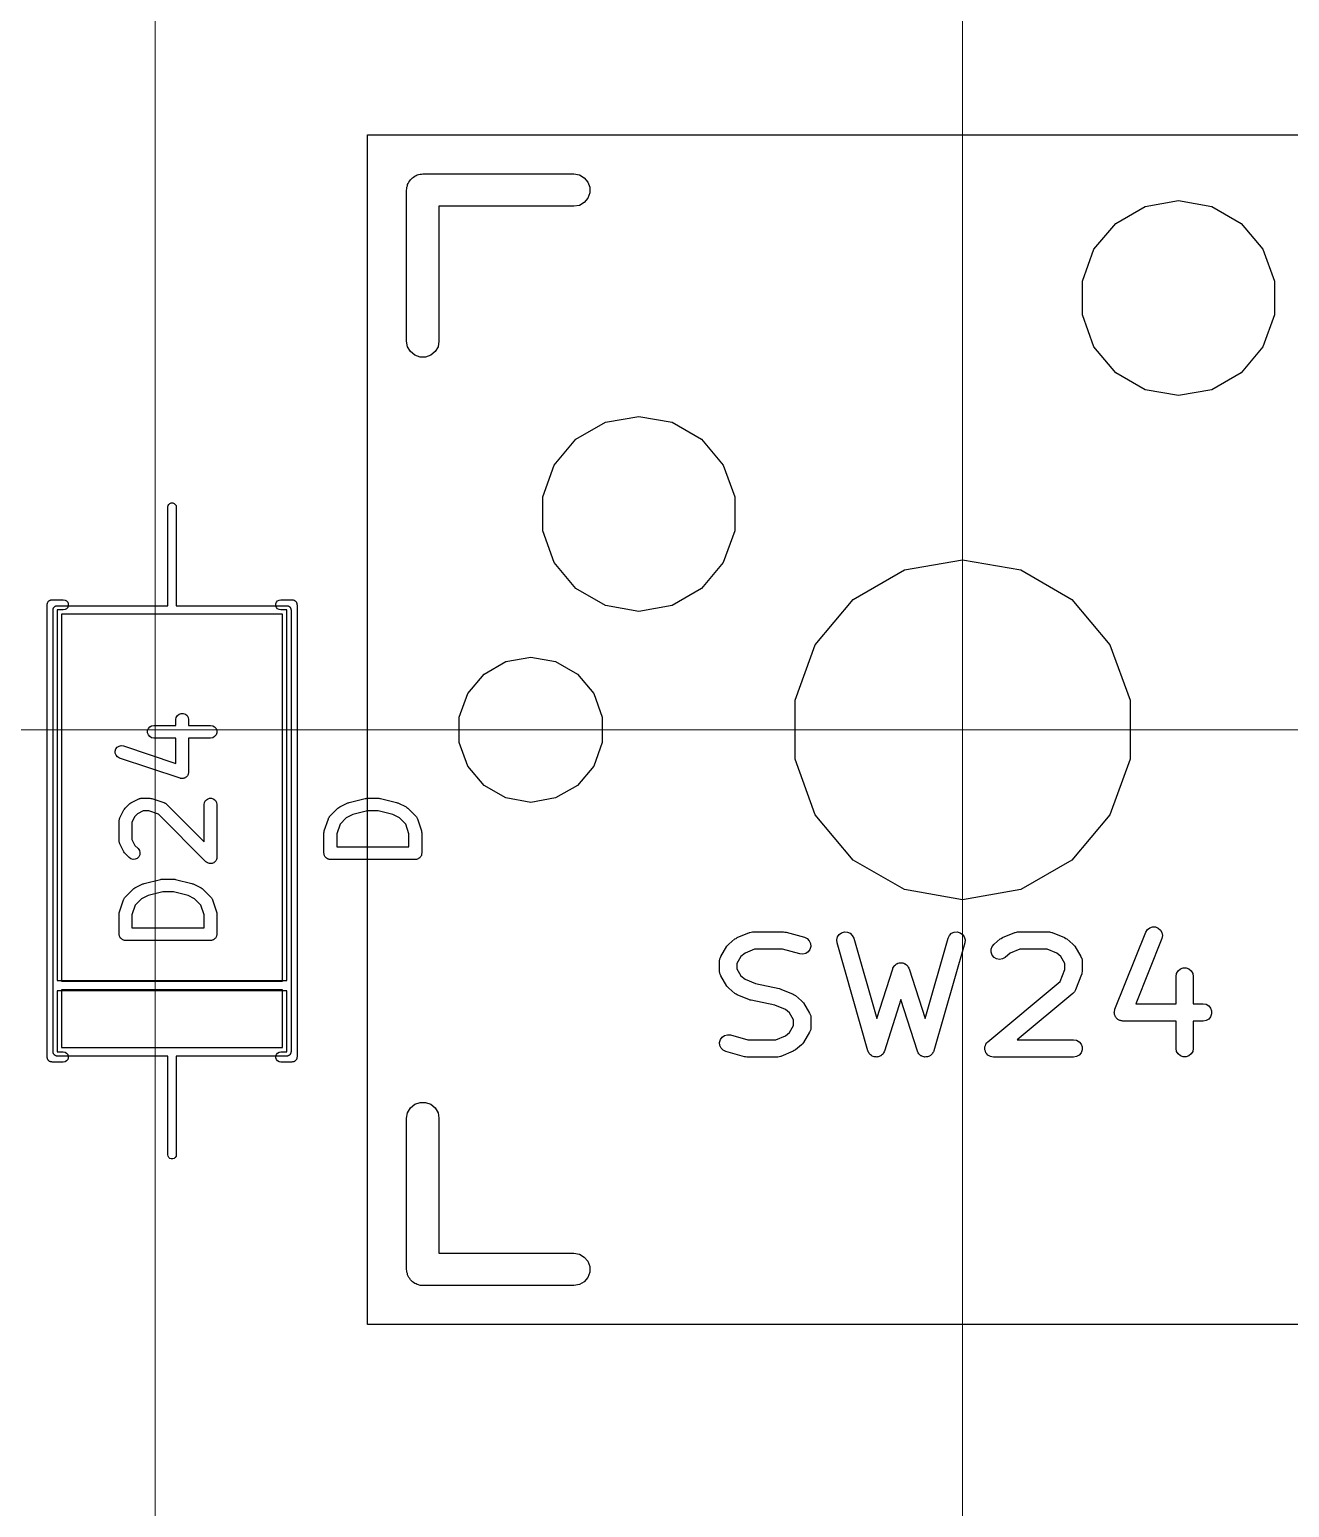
# Model space of a CAD drawing. Header units: millimetres. Extents: x 24 to 200, y 24 to 188.
# Drawn here: x 128.05 to 142.87, y 89.47 to 106.86 of the extents above; entities that cross this region are included whole.
import ezdxf

# ---------------------------------------------------------------- set-up
doc = ezdxf.new("R2010")
doc.units = ezdxf.units.MM
doc.layers.add('3_SwitchPlate', color=6, linetype='Continuous')
doc.layers.add('7_PCBサンプル', color=7, linetype='Continuous')
doc.layers.add('補助線', color=4, linetype='Continuous', lineweight=5, transparency=0.5)

# ---------------------------------------------------------------- blocks, each defined once
blk = doc.blocks.new('hhskb2-F.SilkS')
at = {"layer": '7_PCBサンプル'}
for p, q in [((119.479, -81.5704), (119.485, -81.5547)), ((119.485, -81.5547), (119.496, -81.542)), ((119.496, -81.542), (119.504, -81.5275)), ((119.504, -81.5275), (119.517, -81.5168)), ((119.517, -81.5168), (119.528, -81.5041)), ((119.528, -81.5041), (119.542, -81.4957)), ((119.542, -81.4957), (119.555, -81.485)), ((119.555, -81.485), (119.57, -81.4793)), ((119.57, -81.4793), (119.585, -81.471)), ((119.585, -81.471), (119.601, -81.4681)), ((119.601, -81.4681), (119.617, -81.4624)), ((119.617, -81.4624), (119.634, -81.4624)), ((119.634, -81.4624), (119.65, -81.4595)), ((119.65, -81.4595), (121.428, -81.4595)), ((121.428, -81.4595), (121.493, -81.471)), ((121.493, -81.471), (121.55, -81.5041)), ((121.55, -81.5041), (121.593, -81.5547)), ((121.593, -81.5547), (121.616, -81.6169)), ((119.459, -81.65), (119.462, -81.6336)), ((119.459, -83.428), (119.459, -81.65)), ((119.462, -81.6169), (119.468, -81.6013)), ((119.462, -81.6336), (119.462, -81.6169)), ((119.468, -81.6013), (119.471, -81.5848)), ((119.471, -81.5848), (119.479, -81.5704)), ((121.616, -81.6831), (121.593, -81.7452)), ((121.616, -81.6169), (121.616, -81.6831)), ((121.428, -81.8405), (119.84, -81.8405)), ((119.84, -81.8405), (119.84, -83.428)), ((121.493, -81.829), (121.428, -81.8405)), ((121.55, -81.7959), (121.493, -81.829)), ((121.593, -81.7452), (121.55, -81.7959)), ((127.802, -82.0411), (128.148, -81.8418)), ((128.148, -81.8418), (128.54, -81.7726)), ((128.54, -81.7726), (128.932, -81.8418)), ((128.932, -81.8418), (129.278, -82.0411)), ((127.546, -82.3463), (127.802, -82.0411)), ((129.278, -82.0411), (129.534, -82.3463)), ((127.41, -82.7208), (127.546, -82.3463)), ((129.534, -82.3463), (129.67, -82.7208)), ((127.41, -83.1192), (127.41, -82.7208)), ((129.67, -82.7208), (129.67, -83.1192)), ((127.546, -83.4937), (127.41, -83.1192)), ((129.67, -83.1192), (129.534, -83.4937)), ((119.471, -83.4932), (119.459, -83.428)), ((119.84, -83.428), (119.829, -83.4932)), ((119.504, -83.5505), (119.471, -83.4932)), ((119.555, -83.593), (119.504, -83.5505)), ((119.617, -83.6156), (119.555, -83.593)), ((119.683, -83.6156), (119.617, -83.6156)), ((119.745, -83.593), (119.683, -83.6156)), ((119.796, -83.5505), (119.745, -83.593)), ((119.829, -83.4932), (119.796, -83.5505)), ((127.802, -83.7989), (127.546, -83.4937)), ((129.534, -83.4937), (129.278, -83.7989)), ((128.148, -83.9982), (127.802, -83.7989)), ((129.278, -83.7989), (128.932, -83.9982)), ((128.54, -84.0674), (128.148, -83.9982)), ((128.932, -83.9982), (128.54, -84.0674)), ((121.798, -84.3818), (122.19, -84.3126)), ((122.19, -84.3126), (122.582, -84.3818)), ((121.452, -84.5811), (121.798, -84.3818)), ((122.582, -84.3818), (122.928, -84.5811)), ((121.196, -84.8863), (121.452, -84.5811)), ((122.928, -84.5811), (123.184, -84.8863)), ((121.06, -85.2608), (121.196, -84.8863)), ((123.184, -84.8863), (123.32, -85.2608)), ((121.06, -85.6592), (121.06, -85.2608)), ((123.32, -85.2608), (123.32, -85.6592)), ((121.196, -86.0337), (121.06, -85.6592)), ((123.32, -85.6592), (123.184, -86.0337)), ((121.452, -86.3389), (121.196, -86.0337)), ((123.184, -86.0337), (122.928, -86.3389)), ((125.315, -86.1192), (126, -85.9985)), ((126, -85.9985), (126.685, -86.1192)), ((124.713, -86.4667), (125.315, -86.1192)), ((126.685, -86.1192), (127.287, -86.4667)), ((121.798, -86.5382), (121.452, -86.3389)), ((122.928, -86.3389), (122.582, -86.5382)), ((115.23, -86.53), (115.231, -86.5248)), ((115.23, -91.85), (115.23, -86.53)), ((115.231, -86.5196), (115.233, -86.5147)), ((115.231, -86.5248), (115.231, -86.5196)), ((115.233, -86.5147), (115.234, -86.5095)), ((115.234, -86.5095), (115.236, -86.5049)), ((115.236, -86.5049), (115.238, -86.5)), ((115.238, -86.5), (115.241, -86.496)), ((115.241, -86.496), (115.244, -86.4914)), ((115.244, -86.4914), (115.248, -86.4881)), ((115.248, -86.4881), (115.251, -86.484)), ((115.251, -86.484), (115.256, -86.4814)), ((115.256, -86.4814), (115.26, -86.478)), ((115.26, -86.478), (115.265, -86.4762)), ((115.265, -86.4762), (115.269, -86.4736)), ((115.269, -86.4736), (115.275, -86.4727)), ((115.275, -86.4727), (115.28, -86.4709)), ((115.28, -86.4709), (115.285, -86.4709)), ((115.285, -86.4709), (115.29, -86.47)), ((115.29, -86.47), (115.42, -86.47)), ((115.42, -86.59), (115.35, -86.59)), ((115.35, -86.59), (115.35, -90.95)), ((115.42, -86.47), (115.441, -86.4736)), ((115.441, -86.5864), (115.42, -86.59)), ((115.441, -86.4736), (115.459, -86.484)), ((115.459, -86.576), (115.441, -86.5864)), ((115.459, -86.484), (115.472, -86.5)), ((115.472, -86.56), (115.459, -86.576)), ((115.472, -86.5), (115.479, -86.5196)), ((115.479, -86.5404), (115.472, -86.56)), ((115.479, -86.5196), (115.479, -86.5404)), ((117.921, -86.5196), (117.928, -86.5)), ((117.921, -86.5404), (117.921, -86.5196)), ((117.928, -86.56), (117.921, -86.5404)), ((117.928, -86.5), (117.941, -86.484)), ((117.941, -86.576), (117.928, -86.56)), ((117.941, -86.484), (117.959, -86.4736)), ((117.959, -86.5864), (117.941, -86.576)), ((117.959, -86.4736), (117.98, -86.47)), ((117.98, -86.59), (117.959, -86.5864)), ((117.98, -86.47), (118.11, -86.47)), ((118.05, -86.59), (117.98, -86.59)), ((118.05, -90.95), (118.05, -86.59)), ((118.11, -86.47), (118.115, -86.4709)), ((118.115, -86.4709), (118.12, -86.4709)), ((118.12, -86.4709), (118.125, -86.4727)), ((118.125, -86.4727), (118.131, -86.4736)), ((118.131, -86.4736), (118.135, -86.4762)), ((118.135, -86.4762), (118.14, -86.478)), ((118.14, -86.478), (118.144, -86.4814)), ((118.144, -86.4814), (118.149, -86.484)), ((118.149, -86.484), (118.152, -86.4881)), ((118.152, -86.4881), (118.156, -86.4914)), ((118.156, -86.4914), (118.159, -86.496)), ((118.159, -86.496), (118.162, -86.5)), ((118.162, -86.5), (118.164, -86.5049)), ((118.164, -86.5049), (118.166, -86.5095)), ((118.166, -86.5095), (118.167, -86.5147)), ((118.167, -86.5147), (118.169, -86.5196)), ((118.169, -86.5196), (118.169, -86.5248)), ((118.169, -86.5248), (118.17, -86.53)), ((118.17, -86.53), (118.17, -91.85)), ((122.19, -86.6074), (121.798, -86.5382)), ((122.582, -86.5382), (122.19, -86.6074)), ((124.267, -86.9992), (124.713, -86.4667)), ((127.287, -86.4667), (127.733, -86.9992)), ((124.029, -87.6524), (124.267, -86.9992)), ((127.733, -86.9992), (127.971, -87.6524)), ((120.371, -87.3457), (120.628, -87.1974)), ((120.628, -87.1974), (120.92, -87.1458)), ((120.92, -87.1458), (121.212, -87.1974)), ((121.212, -87.1974), (121.469, -87.3457)), ((120.18, -87.5729), (120.371, -87.3457)), ((121.469, -87.3457), (121.66, -87.5729)), ((120.079, -87.8517), (120.18, -87.5729)), ((121.66, -87.5729), (121.761, -87.8517)), ((124.029, -88.3476), (124.029, -87.6524)), ((127.971, -87.6524), (127.971, -88.3476)), ((120.079, -88.1483), (120.079, -87.8517)), ((121.761, -87.8517), (121.761, -88.1483)), ((120.18, -88.4271), (120.079, -88.1483)), ((121.761, -88.1483), (121.66, -88.4271)), ((120.371, -88.6543), (120.18, -88.4271)), ((121.66, -88.4271), (121.469, -88.6543)), ((124.267, -89.0008), (124.029, -88.3476)), ((127.971, -88.3476), (127.733, -89.0008)), ((120.628, -88.8026), (120.371, -88.6543)), ((121.469, -88.6543), (121.212, -88.8026)), ((120.92, -88.8541), (120.628, -88.8026)), ((121.212, -88.8026), (120.92, -88.8541)), ((124.713, -89.5332), (124.267, -89.0008)), ((127.733, -89.0008), (127.287, -89.5332)), ((125.315, -89.8808), (124.713, -89.5332)), ((127.287, -89.5332), (126.685, -89.8808)), ((126, -90.0015), (125.315, -89.8808)), ((126.685, -89.8808), (126, -90.0015)), ((123.348, -90.4462), (123.493, -90.3857)), ((123.493, -90.3857), (123.496, -90.3852)), ((123.496, -90.3852), (123.498, -90.3841)), ((123.498, -90.3841), (123.513, -90.3814)), ((123.513, -90.3814), (123.528, -90.378)), ((123.528, -90.378), (123.53, -90.3783)), ((123.53, -90.3783), (123.533, -90.3779)), ((123.533, -90.3779), (123.895, -90.3779)), ((123.895, -90.3779), (123.909, -90.3803)), ((123.909, -90.3803), (123.923, -90.3816)), ((123.923, -90.3816), (124.14, -90.4421)), ((124.528, -90.4381), (124.548, -90.4089)), ((124.548, -90.4089), (124.577, -90.3882)), ((124.577, -90.3882), (124.611, -90.3785)), ((124.611, -90.3785), (124.646, -90.381)), ((124.646, -90.381), (124.678, -90.3953)), ((124.678, -90.3953), (124.703, -90.4199)), ((124.703, -90.4199), (124.719, -90.4516)), ((125.83, -90.4516), (125.845, -90.4199)), ((125.845, -90.4199), (125.871, -90.3953)), ((125.871, -90.3953), (125.903, -90.381)), ((125.903, -90.381), (125.938, -90.3785)), ((125.938, -90.3785), (125.972, -90.3882)), ((125.972, -90.3882), (126, -90.4089)), ((126, -90.4089), (126.02, -90.4381)), ((126.469, -90.4462), (126.614, -90.3857)), ((126.614, -90.3857), (126.616, -90.3852)), ((126.616, -90.3852), (126.618, -90.3841)), ((126.618, -90.3841), (126.634, -90.3814)), ((126.634, -90.3814), (126.648, -90.378)), ((126.648, -90.378), (126.651, -90.3783)), ((126.651, -90.3783), (126.653, -90.3779)), ((126.653, -90.3779), (127.016, -90.3779)), ((127.016, -90.3779), (127.018, -90.3783)), ((127.018, -90.3783), (127.021, -90.378)), ((127.021, -90.378), (127.036, -90.3814)), ((127.036, -90.3814), (127.051, -90.3841)), ((127.051, -90.3841), (127.053, -90.3852)), ((127.053, -90.3852), (127.055, -90.3857)), ((127.055, -90.3857), (127.2, -90.4462)), ((127.793, -91.2885), (128.155, -90.3813)), ((128.155, -90.3813), (128.174, -90.3513)), ((128.174, -90.3513), (128.202, -90.3295)), ((128.202, -90.3295), (128.235, -90.3185)), ((128.235, -90.3185), (128.27, -90.3196)), ((128.27, -90.3196), (128.303, -90.3327)), ((128.303, -90.3327), (128.33, -90.3562)), ((128.33, -90.3562), (128.346, -90.3873)), ((128.351, -90.4222), (128.344, -90.4568)), ((128.346, -90.3873), (128.351, -90.4222)), ((123.155, -90.6692), (123.228, -90.5482)), ((123.228, -90.5482), (123.239, -90.5354)), ((123.239, -90.5354), (123.25, -90.5224)), ((123.25, -90.5224), (123.322, -90.4619)), ((123.322, -90.4619), (123.336, -90.4544)), ((123.336, -90.4544), (123.348, -90.4462)), ((123.553, -90.5811), (123.441, -90.6279)), ((123.882, -90.5811), (123.553, -90.5811)), ((124.086, -90.6379), (123.882, -90.5811)), ((124.14, -90.4421), (124.172, -90.4573)), ((124.172, -90.4573), (124.197, -90.4825)), ((124.205, -90.5838), (124.184, -90.6125)), ((124.197, -90.4825), (124.212, -90.5146)), ((124.214, -90.5498), (124.205, -90.5838)), ((124.212, -90.5146), (124.214, -90.5498)), ((124.52, -90.4723), (124.528, -90.4381)), ((124.523, -90.5074), (124.52, -90.4723)), ((124.886, -91.7774), (124.523, -90.5074)), ((124.719, -90.4516), (124.99, -91.399)), ((125.559, -91.399), (125.83, -90.4516)), ((126.025, -90.5074), (125.662, -91.7774)), ((126.02, -90.4381), (126.029, -90.4723)), ((126.029, -90.4723), (126.025, -90.5074)), ((126.335, -90.5825), (126.348, -90.5494)), ((126.335, -90.6178), (126.335, -90.5825)), ((126.348, -90.5494), (126.37, -90.5224)), ((126.37, -90.5224), (126.443, -90.4619)), ((126.443, -90.4619), (126.456, -90.4544)), ((126.456, -90.4544), (126.469, -90.4462)), ((126.673, -90.5811), (126.561, -90.6279)), ((126.996, -90.5811), (126.673, -90.5811)), ((127.108, -90.6279), (126.996, -90.5811)), ((127.2, -90.4462), (127.213, -90.4544)), ((127.213, -90.4544), (127.226, -90.4619)), ((127.226, -90.4619), (127.299, -90.5224)), ((127.299, -90.5224), (127.31, -90.5354)), ((127.31, -90.5354), (127.321, -90.5482)), ((127.321, -90.5482), (127.393, -90.6692)), ((128.344, -90.4568), (128.037, -91.2246)), ((123.141, -90.7214), (123.142, -90.7118)), ((123.141, -90.8424), (123.141, -90.7214)), ((123.142, -90.7118), (123.143, -90.7021)), ((123.143, -90.7021), (123.145, -90.6946)), ((123.145, -90.6946), (123.147, -90.6867)), ((123.147, -90.6867), (123.152, -90.6782)), ((123.152, -90.6782), (123.155, -90.6692)), ((123.393, -90.6675), (123.344, -90.7496)), ((123.344, -90.7496), (123.344, -90.8142)), ((123.441, -90.6279), (123.393, -90.6675)), ((124.121, -90.6413), (124.086, -90.6379)), ((124.155, -90.6325), (124.121, -90.6413)), ((124.184, -90.6125), (124.155, -90.6325)), ((125.197, -90.7775), (125.199, -90.7741)), ((125.199, -90.7741), (125.21, -90.7657)), ((125.21, -90.7657), (125.22, -90.7565)), ((125.22, -90.7565), (125.224, -90.7549)), ((125.224, -90.7549), (125.227, -90.7525)), ((125.227, -90.7525), (125.24, -90.7483)), ((125.24, -90.7483), (125.253, -90.7431)), ((125.253, -90.7431), (125.257, -90.7429)), ((125.257, -90.7429), (125.261, -90.7417)), ((125.261, -90.7417), (125.274, -90.7422)), ((125.274, -90.7422), (125.288, -90.7417)), ((125.288, -90.7417), (125.292, -90.7429)), ((125.292, -90.7429), (125.296, -90.7431)), ((125.296, -90.7431), (125.309, -90.7483)), ((125.309, -90.7483), (125.322, -90.7525)), ((125.322, -90.7525), (125.325, -90.7549)), ((125.325, -90.7549), (125.329, -90.7565)), ((125.329, -90.7565), (125.339, -90.7657)), ((125.339, -90.7657), (125.349, -90.7741)), ((125.349, -90.7741), (125.352, -90.7775)), ((126.347, -90.651), (126.335, -90.6178)), ((126.37, -90.6781), (126.347, -90.651)), ((126.4, -90.6958), (126.37, -90.6781)), ((126.435, -90.7021), (126.4, -90.6958)), ((126.47, -90.6961), (126.435, -90.7021)), ((126.5, -90.6785), (126.47, -90.6961)), ((126.561, -90.6279), (126.5, -90.6785)), ((127.155, -90.6675), (127.108, -90.6279)), ((127.205, -90.7496), (127.155, -90.6675)), ((127.205, -90.8228), (127.205, -90.7496)), ((127.393, -90.6692), (127.397, -90.6782)), ((127.397, -90.6782), (127.402, -90.6867)), ((127.402, -90.6867), (127.403, -90.6946)), ((127.403, -90.6946), (127.406, -90.7021)), ((127.406, -90.7021), (127.406, -90.7118)), ((127.406, -90.7118), (127.408, -90.7214)), ((127.408, -90.7214), (127.408, -90.8424)), ((115.35, -90.95), (118.05, -90.95)), ((123.142, -90.852), (123.141, -90.8424)), ((123.143, -90.8617), (123.142, -90.852)), ((123.145, -90.8692), (123.143, -90.8617)), ((123.147, -90.8771), (123.145, -90.8692)), ((123.152, -90.8856), (123.147, -90.8771)), ((123.155, -90.8947), (123.152, -90.8856)), ((123.228, -91.0156), (123.155, -90.8947)), ((123.344, -90.8142), (123.393, -90.8963)), ((123.393, -90.8963), (123.441, -90.9359)), ((123.441, -90.9359), (123.563, -90.9868)), ((124.99, -91.399), (125.178, -90.8114)), ((125.178, -90.8114), (125.179, -90.8078)), ((125.179, -90.8078), (125.18, -90.8039)), ((125.18, -90.8039), (125.188, -90.7923)), ((125.188, -90.7923), (125.194, -90.7802)), ((125.194, -90.7802), (125.197, -90.7775)), ((125.352, -90.7775), (125.355, -90.7802)), ((125.355, -90.7802), (125.361, -90.7923)), ((125.361, -90.7923), (125.368, -90.8039)), ((125.368, -90.8039), (125.369, -90.8078)), ((125.369, -90.8078), (125.371, -90.8114)), ((125.371, -90.8114), (125.559, -91.399)), ((127.149, -90.9622), (127.205, -90.8228)), ((127.401, -90.8801), (127.328, -91.0615)), ((127.402, -90.8771), (127.401, -90.8785)), ((127.401, -90.8785), (127.401, -90.8801)), ((127.405, -90.8613), (127.402, -90.8771)), ((127.408, -90.8456), (127.405, -90.8613)), ((127.408, -90.8424), (127.408, -90.844)), ((127.408, -90.844), (127.408, -90.8456)), ((128.511, -90.9029), (128.517, -90.8681)), ((128.511, -91.2246), (128.511, -90.9029)), ((128.517, -90.8681), (128.535, -90.8375)), ((128.535, -90.8375), (128.562, -90.8149)), ((128.562, -90.8149), (128.595, -90.8028)), ((128.595, -90.8028), (128.63, -90.8028)), ((128.63, -90.8028), (128.663, -90.8149)), ((128.663, -90.8149), (128.69, -90.8375)), ((128.69, -90.8375), (128.708, -90.8681)), ((128.708, -90.8681), (128.714, -90.9029)), ((128.714, -90.9029), (128.714, -91.2246)), ((118.05, -91.07), (115.35, -91.07)), ((115.35, -91.07), (115.35, -91.79)), ((118.05, -91.79), (118.05, -91.07)), ((123.239, -91.0284), (123.228, -91.0156)), ((123.25, -91.0414), (123.239, -91.0284)), ((123.322, -91.1019), (123.25, -91.0414)), ((123.336, -91.1094), (123.322, -91.1019)), ((123.348, -91.1176), (123.336, -91.1094)), ((123.493, -91.1781), (123.348, -91.1176)), ((123.563, -90.9868), (123.844, -91.0453)), ((123.844, -91.0453), (123.853, -91.0489)), ((123.853, -91.0489), (123.862, -91.051)), ((123.862, -91.051), (124.007, -91.1115)), ((124.007, -91.1115), (124.02, -91.1196)), ((124.02, -91.1196), (124.033, -91.1272)), ((126.298, -91.6715), (127.149, -90.9622)), ((127.299, -91.1019), (126.643, -91.6479)), ((127.304, -91.0962), (127.299, -91.1019)), ((127.309, -91.0915), (127.304, -91.0962)), ((127.315, -91.0828), (127.309, -91.0915)), ((127.322, -91.0749), (127.315, -91.0828)), ((127.324, -91.0679), (127.322, -91.0749)), ((127.328, -91.0615), (127.324, -91.0679)), ((123.503, -91.1802), (123.493, -91.1781)), ((123.512, -91.1837), (123.503, -91.1802)), ((123.793, -91.2423), (123.512, -91.1837)), ((123.915, -91.2931), (123.793, -91.2423)), ((123.962, -91.3327), (123.915, -91.2931)), ((124.033, -91.1272), (124.106, -91.1877)), ((124.106, -91.1877), (124.117, -91.2006)), ((124.117, -91.2006), (124.128, -91.2134)), ((124.128, -91.2134), (124.2, -91.3344)), ((125.274, -91.1757), (125.081, -91.7805)), ((125.468, -91.7805), (125.274, -91.1757)), ((127.79, -91.2987), (127.793, -91.2885)), ((128.037, -91.2246), (128.511, -91.2246)), ((128.714, -91.2246), (128.83, -91.2246)), ((128.83, -91.2246), (128.865, -91.2307)), ((128.865, -91.2307), (128.896, -91.2484)), ((128.896, -91.2484), (128.918, -91.2754)), ((128.918, -91.2754), (128.93, -91.3085)), ((124.012, -91.4148), (123.962, -91.3327)), ((124.012, -91.4795), (124.012, -91.4148)), ((124.2, -91.3344), (124.204, -91.3435)), ((124.204, -91.3435), (124.209, -91.3519)), ((124.209, -91.3519), (124.21, -91.3598)), ((124.21, -91.3598), (124.213, -91.3673)), ((124.213, -91.3673), (124.213, -91.3771)), ((124.213, -91.3771), (124.215, -91.3867)), ((124.215, -91.3867), (124.215, -91.5076)), ((127.785, -91.323), (127.787, -91.3158)), ((127.787, -91.3334), (127.785, -91.323)), ((127.787, -91.3085), (127.79, -91.2987)), ((127.787, -91.3158), (127.787, -91.3085)), ((127.787, -91.3438), (127.787, -91.3334)), ((127.789, -91.3507), (127.787, -91.3438)), ((127.79, -91.3579), (127.789, -91.3507)), ((127.795, -91.3672), (127.79, -91.3579)), ((127.799, -91.377), (127.795, -91.3672)), ((127.804, -91.3826), (127.799, -91.377)), ((127.807, -91.389), (127.804, -91.3826)), ((127.815, -91.396), (127.807, -91.389)), ((127.822, -91.404), (127.815, -91.396)), ((127.828, -91.4077), (127.822, -91.404)), ((127.833, -91.4125), (127.828, -91.4077)), ((127.843, -91.4164), (127.833, -91.4125)), ((127.852, -91.4217), (127.843, -91.4164)), ((127.859, -91.4229), (127.852, -91.4217)), ((127.866, -91.4256), (127.859, -91.4229)), ((127.877, -91.426), (127.866, -91.4256)), ((127.887, -91.4278), (127.877, -91.426)), ((128.511, -91.4278), (127.887, -91.4278)), ((128.511, -91.7495), (128.511, -91.4278)), ((128.83, -91.4278), (128.714, -91.4278)), ((128.714, -91.4278), (128.714, -91.7495)), ((128.865, -91.4217), (128.83, -91.4278)), ((128.896, -91.404), (128.865, -91.4217)), ((128.918, -91.377), (128.896, -91.404)), ((128.93, -91.3438), (128.918, -91.377)), ((128.93, -91.3085), (128.93, -91.3438)), ((123.141, -91.6793), (123.151, -91.6453)), ((123.151, -91.6453), (123.171, -91.6166)), ((123.171, -91.6166), (123.2, -91.5966)), ((123.2, -91.5966), (123.234, -91.5878)), ((123.234, -91.5878), (123.269, -91.5912)), ((123.269, -91.5912), (123.474, -91.6479)), ((123.803, -91.6479), (123.915, -91.6012)), ((123.915, -91.6012), (123.962, -91.5615)), ((123.962, -91.5615), (124.012, -91.4795)), ((124.2, -91.5599), (124.128, -91.6808)), ((124.204, -91.5508), (124.2, -91.5599)), ((124.209, -91.5424), (124.204, -91.5508)), ((124.21, -91.5344), (124.209, -91.5424)), ((124.213, -91.5269), (124.21, -91.5344)), ((124.215, -91.5076), (124.213, -91.5172)), ((124.213, -91.5172), (124.213, -91.5269)), ((115.35, -91.79), (115.42, -91.79)), ((115.42, -91.79), (115.441, -91.7936)), ((115.441, -91.7936), (115.459, -91.804)), ((115.459, -91.804), (115.472, -91.82)), ((115.472, -91.82), (115.479, -91.8396)), ((117.921, -91.8396), (117.928, -91.82)), ((117.928, -91.82), (117.941, -91.804)), ((117.941, -91.804), (117.959, -91.7936)), ((117.959, -91.7936), (117.98, -91.79)), ((117.98, -91.79), (118.05, -91.79)), ((123.144, -91.7144), (123.141, -91.6793)), ((123.159, -91.7466), (123.144, -91.7144)), ((123.183, -91.7717), (123.159, -91.7466)), ((123.215, -91.7869), (123.183, -91.7717)), ((123.433, -91.8474), (123.215, -91.7869)), ((123.474, -91.6479), (123.803, -91.6479)), ((124.007, -91.7828), (123.862, -91.8433)), ((124.02, -91.7746), (124.007, -91.7828)), ((124.033, -91.7671), (124.02, -91.7746)), ((124.106, -91.7066), (124.033, -91.7671)), ((124.117, -91.6937), (124.106, -91.7066)), ((124.128, -91.6808), (124.117, -91.6937)), ((124.889, -91.7825), (124.886, -91.7774)), ((124.89, -91.788), (124.889, -91.7825)), ((124.896, -91.7983), (124.89, -91.788)), ((124.902, -91.8092), (124.896, -91.7983)), ((124.906, -91.8131), (124.902, -91.8092)), ((124.909, -91.8178), (124.906, -91.8131)), ((124.918, -91.8253), (124.909, -91.8178)), ((125.057, -91.8202), (125.047, -91.8273)), ((125.06, -91.8155), (125.057, -91.8202)), ((125.064, -91.8117), (125.06, -91.8155)), ((125.07, -91.801), (125.064, -91.8117)), ((125.077, -91.7909), (125.07, -91.801)), ((125.078, -91.7855), (125.077, -91.7909)), ((125.081, -91.7805), (125.078, -91.7855)), ((125.47, -91.7855), (125.468, -91.7805)), ((125.472, -91.7909), (125.47, -91.7855)), ((125.479, -91.801), (125.472, -91.7909)), ((125.484, -91.8117), (125.479, -91.801)), ((125.488, -91.8155), (125.484, -91.8117)), ((125.492, -91.8202), (125.488, -91.8155)), ((125.501, -91.8273), (125.492, -91.8202)), ((125.64, -91.8178), (125.63, -91.8253)), ((125.643, -91.8131), (125.64, -91.8178)), ((125.647, -91.8092), (125.643, -91.8131)), ((125.652, -91.7983), (125.647, -91.8092)), ((125.659, -91.788), (125.652, -91.7983)), ((125.66, -91.7825), (125.659, -91.788)), ((125.662, -91.7774), (125.66, -91.7825)), ((126.263, -91.7315), (126.269, -91.7151)), ((126.263, -91.7317), (126.263, -91.7315)), ((126.263, -91.7319), (126.263, -91.7317)), ((126.263, -91.7492), (126.263, -91.7319)), ((126.263, -91.7668), (126.263, -91.7492)), ((126.263, -91.767), (126.263, -91.7668)), ((126.263, -91.7672), (126.263, -91.767)), ((126.269, -91.7835), (126.263, -91.7672)), ((126.269, -91.7151), (126.275, -91.6987)), ((126.275, -91.8), (126.269, -91.7835)), ((126.275, -91.6984), (126.286, -91.685)), ((126.275, -91.6986), (126.275, -91.6984)), ((126.275, -91.6987), (126.275, -91.6986)), ((126.275, -91.8002), (126.275, -91.8)), ((126.275, -91.8003), (126.275, -91.8002)), ((126.286, -91.8138), (126.275, -91.8003)), ((126.286, -91.685), (126.298, -91.6717)), ((126.297, -91.8271), (126.286, -91.8138)), ((126.298, -91.6716), (126.298, -91.6715)), ((126.298, -91.6717), (126.298, -91.6716)), ((126.643, -91.6479), (127.306, -91.6479)), ((127.306, -91.6479), (127.341, -91.6541)), ((127.341, -91.6541), (127.372, -91.6717)), ((127.372, -91.6717), (127.394, -91.6987)), ((127.394, -91.8003), (127.372, -91.8274)), ((127.394, -91.6987), (127.406, -91.7319)), ((127.406, -91.7672), (127.394, -91.8003)), ((127.406, -91.7319), (127.406, -91.7672)), ((128.517, -91.7843), (128.511, -91.7495)), ((128.535, -91.8148), (128.517, -91.7843)), ((128.562, -91.8375), (128.535, -91.8148)), ((128.69, -91.8148), (128.663, -91.8375)), ((128.708, -91.7843), (128.69, -91.8148)), ((128.714, -91.7495), (128.708, -91.7843)), ((115.231, -91.8552), (115.23, -91.85)), ((115.231, -91.8604), (115.231, -91.8552)), ((115.233, -91.8653), (115.231, -91.8604)), ((115.234, -91.8705), (115.233, -91.8653)), ((115.236, -91.8751), (115.234, -91.8705)), ((115.238, -91.88), (115.236, -91.8751)), ((115.241, -91.884), (115.238, -91.88)), ((115.244, -91.8886), (115.241, -91.884)), ((115.248, -91.8919), (115.244, -91.8886)), ((115.251, -91.896), (115.248, -91.8919)), ((115.256, -91.8986), (115.251, -91.896)), ((115.26, -91.902), (115.256, -91.8986)), ((115.265, -91.9038), (115.26, -91.902)), ((115.269, -91.9064), (115.265, -91.9038)), ((115.275, -91.9073), (115.269, -91.9064)), ((115.28, -91.9091), (115.275, -91.9073)), ((115.285, -91.9091), (115.28, -91.9091)), ((115.29, -91.91), (115.285, -91.9091)), ((115.42, -91.91), (115.29, -91.91)), ((115.441, -91.9064), (115.42, -91.91)), ((115.459, -91.896), (115.441, -91.9064)), ((115.472, -91.88), (115.459, -91.896)), ((115.479, -91.8604), (115.472, -91.88)), ((115.479, -91.8396), (115.479, -91.8604)), ((117.921, -91.8604), (117.921, -91.8396)), ((117.928, -91.88), (117.921, -91.8604)), ((117.941, -91.896), (117.928, -91.88)), ((117.959, -91.9064), (117.941, -91.896)), ((117.98, -91.91), (117.959, -91.9064)), ((118.11, -91.91), (117.98, -91.91)), ((118.115, -91.9091), (118.11, -91.91)), ((118.12, -91.9091), (118.115, -91.9091)), ((118.125, -91.9073), (118.12, -91.9091)), ((118.131, -91.9064), (118.125, -91.9073)), ((118.135, -91.9038), (118.131, -91.9064)), ((118.14, -91.902), (118.135, -91.9038)), ((118.144, -91.8986), (118.14, -91.902)), ((118.149, -91.896), (118.144, -91.8986)), ((118.152, -91.8919), (118.149, -91.896)), ((118.156, -91.8886), (118.152, -91.8919)), ((118.159, -91.884), (118.156, -91.8886)), ((118.162, -91.88), (118.159, -91.884)), ((118.164, -91.8751), (118.162, -91.88)), ((118.166, -91.8705), (118.164, -91.8751)), ((118.167, -91.8653), (118.166, -91.8705)), ((118.169, -91.8604), (118.167, -91.8653)), ((118.17, -91.85), (118.169, -91.8552)), ((118.169, -91.8552), (118.169, -91.8604)), ((123.446, -91.8487), (123.433, -91.8474)), ((123.46, -91.8511), (123.446, -91.8487)), ((123.823, -91.8511), (123.46, -91.8511)), ((123.825, -91.8507), (123.823, -91.8511)), ((123.828, -91.851), (123.825, -91.8507)), ((123.842, -91.8477), (123.828, -91.851)), ((123.858, -91.845), (123.842, -91.8477)), ((123.86, -91.8438), (123.858, -91.845)), ((123.862, -91.8433), (123.86, -91.8438)), ((124.927, -91.8337), (124.918, -91.8253)), ((124.932, -91.836), (124.927, -91.8337)), ((124.937, -91.8394), (124.932, -91.836)), ((124.948, -91.8431), (124.937, -91.8394)), ((124.959, -91.8481), (124.948, -91.8431)), ((124.965, -91.8485), (124.959, -91.8481)), ((124.97, -91.8502), (124.965, -91.8485)), ((124.982, -91.8497), (124.97, -91.8502)), ((124.995, -91.8506), (124.982, -91.8497)), ((125, -91.849), (124.995, -91.8506)), ((125.006, -91.8488), (125, -91.849)), ((125.017, -91.8442), (125.006, -91.8488)), ((125.028, -91.8409), (125.017, -91.8442)), ((125.033, -91.8376), (125.028, -91.8409)), ((125.038, -91.8354), (125.033, -91.8376)), ((125.047, -91.8273), (125.038, -91.8354)), ((125.51, -91.8354), (125.501, -91.8273)), ((125.516, -91.8376), (125.51, -91.8354)), ((125.52, -91.8409), (125.516, -91.8376)), ((125.532, -91.8442), (125.52, -91.8409)), ((125.543, -91.8488), (125.532, -91.8442)), ((125.549, -91.849), (125.543, -91.8488)), ((125.554, -91.8506), (125.549, -91.849)), ((125.566, -91.8497), (125.554, -91.8506)), ((125.578, -91.8502), (125.566, -91.8497)), ((125.584, -91.8485), (125.578, -91.8502)), ((125.589, -91.8481), (125.584, -91.8485)), ((125.6, -91.8431), (125.589, -91.8481)), ((125.612, -91.8394), (125.6, -91.8431)), ((125.616, -91.836), (125.612, -91.8394)), ((125.621, -91.8337), (125.616, -91.836)), ((125.63, -91.8253), (125.621, -91.8337)), ((126.297, -91.8272), (126.297, -91.8271)), ((126.298, -91.8274), (126.297, -91.8272)), ((126.313, -91.8361), (126.298, -91.8274)), ((126.328, -91.8449), (126.313, -91.8361)), ((126.328, -91.845), (126.328, -91.8449)), ((126.328, -91.8449), (126.328, -91.8449)), ((126.345, -91.8481), (126.328, -91.845)), ((126.363, -91.8511), (126.345, -91.8481)), ((127.306, -91.8511), (126.363, -91.8511)), ((126.363, -91.8511), (126.363, -91.8511)), ((126.363, -91.8511), (126.363, -91.8511)), ((127.341, -91.845), (127.306, -91.8511)), ((127.372, -91.8274), (127.341, -91.845)), ((128.595, -91.8496), (128.562, -91.8375)), ((128.63, -91.8496), (128.595, -91.8496)), ((128.663, -91.8375), (128.63, -91.8496)), ((119.459, -92.572), (119.471, -92.5068)), ((119.471, -92.5068), (119.504, -92.4495)), ((119.504, -92.4495), (119.555, -92.407)), ((119.555, -92.407), (119.617, -92.3844)), ((119.617, -92.3844), (119.683, -92.3844)), ((119.683, -92.3844), (119.745, -92.407)), ((119.745, -92.407), (119.796, -92.4495)), ((119.796, -92.4495), (119.829, -92.5068)), ((119.829, -92.5068), (119.84, -92.572)), ((119.459, -94.35), (119.459, -92.572)), ((119.84, -92.572), (119.84, -94.1595)), ((119.84, -94.1595), (121.428, -94.1595)), ((121.428, -94.1595), (121.493, -94.171)), ((121.493, -94.171), (121.55, -94.2041)), ((121.55, -94.2041), (121.593, -94.2548)), ((121.593, -94.2548), (121.616, -94.3169)), ((119.462, -94.3664), (119.459, -94.35)), ((119.462, -94.3831), (119.462, -94.3664)), ((119.468, -94.3987), (119.462, -94.3831)), ((119.471, -94.4152), (119.468, -94.3987)), ((119.479, -94.4296), (119.471, -94.4152)), ((121.616, -94.3831), (121.593, -94.4453)), ((121.616, -94.3169), (121.616, -94.3831)), ((119.485, -94.4453), (119.479, -94.4296)), ((119.496, -94.458), (119.485, -94.4453)), ((119.504, -94.4725), (119.496, -94.458)), ((119.517, -94.4832), (119.504, -94.4725)), ((119.528, -94.4959), (119.517, -94.4832)), ((119.542, -94.5043), (119.528, -94.4959)), ((119.555, -94.515), (119.542, -94.5043)), ((119.57, -94.5207), (119.555, -94.515)), ((119.585, -94.529), (119.57, -94.5207)), ((119.601, -94.5319), (119.585, -94.529)), ((119.617, -94.5376), (119.601, -94.5319)), ((119.634, -94.5376), (119.617, -94.5376)), ((119.65, -94.5405), (119.634, -94.5376)), ((121.428, -94.5405), (119.65, -94.5405)), ((121.493, -94.529), (121.428, -94.5405)), ((121.55, -94.4959), (121.493, -94.529)), ((121.593, -94.4453), (121.55, -94.4959))]:
    blk.add_line(p, q, dxfattribs=at)
blk = doc.blocks.new('hhskb2-F.Fab')
at = {"layer": '7_PCBサンプル'}
for p, q in [((116.65, -85.38), (116.653, -85.3629)), ((116.65, -86.54), (116.65, -85.38)), ((116.653, -85.3629), (116.662, -85.3479)), ((116.662, -85.3479), (116.675, -85.3367)), ((116.675, -85.3367), (116.691, -85.3308)), ((116.691, -85.3308), (116.709, -85.3308)), ((116.709, -85.3308), (116.725, -85.3367)), ((116.725, -85.3367), (116.738, -85.3479)), ((116.738, -85.3479), (116.747, -85.3629)), ((116.747, -85.3629), (116.75, -85.38)), ((116.75, -85.38), (116.75, -86.54)), ((115.3, -86.59), (115.301, -86.5857)), ((115.3, -91.79), (115.3, -86.59)), ((115.301, -86.5813), (115.302, -86.5772)), ((115.301, -86.5857), (115.301, -86.5813)), ((115.302, -86.5772), (115.303, -86.5729)), ((115.303, -86.5729), (115.305, -86.5691)), ((115.305, -86.5691), (115.307, -86.565)), ((115.307, -86.565), (115.31, -86.5616)), ((115.31, -86.5616), (115.312, -86.5579)), ((115.312, -86.5579), (115.315, -86.555)), ((115.315, -86.555), (115.318, -86.5517)), ((115.318, -86.5517), (115.322, -86.5495)), ((115.322, -86.5495), (115.325, -86.5467)), ((115.325, -86.5467), (115.329, -86.5452)), ((115.329, -86.5452), (115.333, -86.543)), ((115.333, -86.543), (115.337, -86.5423)), ((115.337, -86.5423), (115.341, -86.5408)), ((115.341, -86.5408), (115.346, -86.5408)), ((115.346, -86.5408), (115.35, -86.54)), ((115.35, -86.54), (116.65, -86.54)), ((116.75, -86.54), (118.05, -86.54)), ((118.05, -86.54), (118.054, -86.5408)), ((118.054, -86.5408), (118.059, -86.5408)), ((118.059, -86.5408), (118.063, -86.5423)), ((118.063, -86.5423), (118.067, -86.543)), ((118.067, -86.543), (118.071, -86.5452)), ((118.071, -86.5452), (118.075, -86.5467)), ((118.075, -86.5467), (118.078, -86.5495)), ((118.078, -86.5495), (118.082, -86.5517)), ((118.082, -86.5517), (118.085, -86.555)), ((118.085, -86.555), (118.088, -86.5579)), ((118.088, -86.5579), (118.09, -86.5616)), ((118.09, -86.5616), (118.093, -86.565)), ((118.093, -86.565), (118.095, -86.5691)), ((118.095, -86.5691), (118.097, -86.5729)), ((118.097, -86.5729), (118.098, -86.5772)), ((118.098, -86.5772), (118.099, -86.5813)), ((118.099, -86.5813), (118.099, -86.5857)), ((118.099, -86.5857), (118.1, -86.59)), ((118.1, -86.59), (118.1, -91.79)), ((115.4, -86.64), (115.4, -90.96)), ((118, -86.64), (115.4, -86.64)), ((118, -90.96), (118, -86.64)), ((116.762, -87.8323), (116.782, -87.8155)), ((116.782, -87.8155), (116.806, -87.8066)), ((116.806, -87.8066), (116.832, -87.8066)), ((116.832, -87.8066), (116.857, -87.8155)), ((116.857, -87.8155), (116.877, -87.8323)), ((116.412, -88.0103), (116.421, -87.9858)), ((116.421, -87.9858), (116.438, -87.9659)), ((116.438, -87.9659), (116.46, -87.9529)), ((116.46, -87.9529), (116.486, -87.9483)), ((116.486, -87.9483), (116.744, -87.9483)), ((116.744, -87.8805), (116.749, -87.8548)), ((116.744, -87.9483), (116.744, -87.8805)), ((116.749, -87.8548), (116.762, -87.8323)), ((116.877, -87.8323), (116.89, -87.8548)), ((116.89, -87.8548), (116.894, -87.8805)), ((116.894, -87.8805), (116.894, -87.9483)), ((116.894, -87.9483), (117.152, -87.9483)), ((117.152, -87.9483), (117.178, -87.9529)), ((117.178, -87.9529), (117.201, -87.9659)), ((117.201, -87.9659), (117.217, -87.9858)), ((117.217, -87.9858), (117.226, -88.0103)), ((116.412, -88.0364), (116.412, -88.0103)), ((116.421, -88.0608), (116.412, -88.0364)), ((116.438, -88.0808), (116.421, -88.0608)), ((116.46, -88.0938), (116.438, -88.0808)), ((116.486, -88.0983), (116.46, -88.0938)), ((116.744, -88.0983), (116.486, -88.0983)), ((116.744, -88.3955), (116.744, -88.0983)), ((117.152, -88.0983), (116.894, -88.0983)), ((116.894, -88.0983), (116.894, -88.4995)), ((117.178, -88.0938), (117.152, -88.0983)), ((117.201, -88.0808), (117.178, -88.0938)), ((117.217, -88.0608), (117.201, -88.0808)), ((117.226, -88.0364), (117.217, -88.0608)), ((117.226, -88.0103), (117.226, -88.0364)), ((116.031, -88.2504), (116.039, -88.2257)), ((116.031, -88.2765), (116.031, -88.2504)), ((116.041, -88.3007), (116.031, -88.2765)), ((116.039, -88.2257), (116.055, -88.2053)), ((116.058, -88.3202), (116.041, -88.3007)), ((116.055, -88.2053), (116.077, -88.1917)), ((116.081, -88.3326), (116.058, -88.3202)), ((116.077, -88.1917), (116.103, -88.1865)), ((116.795, -88.5707), (116.081, -88.3326)), ((116.103, -88.1865), (116.128, -88.1903)), ((116.128, -88.1903), (116.744, -88.3955)), ((116.893, -88.5105), (116.891, -88.5177)), ((116.894, -88.4995), (116.893, -88.505)), ((116.893, -88.505), (116.893, -88.5105)), ((116.801, -88.5715), (116.795, -88.5707)), ((116.806, -88.5734), (116.801, -88.5715)), ((116.814, -88.5734), (116.806, -88.5734)), ((116.821, -88.5745), (116.814, -88.5734)), ((116.827, -88.5734), (116.821, -88.5745)), ((116.832, -88.5734), (116.827, -88.5734)), ((116.839, -88.5708), (116.832, -88.5734)), ((116.847, -88.5693), (116.839, -88.5708)), ((116.851, -88.5664), (116.847, -88.5693)), ((116.857, -88.5645), (116.851, -88.5664)), ((116.862, -88.5596), (116.857, -88.5645)), ((116.869, -88.5556), (116.862, -88.5596)), ((116.872, -88.5513), (116.869, -88.5556)), ((116.877, -88.5477), (116.872, -88.5513)), ((116.88, -88.5412), (116.877, -88.5477)), ((116.885, -88.5352), (116.88, -88.5412)), ((116.887, -88.53), (116.885, -88.5352)), ((116.89, -88.5252), (116.887, -88.53)), ((116.891, -88.5177), (116.89, -88.5252)), ((116.204, -88.8682), (116.214, -88.861)), ((116.214, -88.861), (116.309, -88.8134)), ((116.309, -88.8134), (116.313, -88.8122)), ((116.313, -88.8122), (116.317, -88.81)), ((116.317, -88.81), (116.326, -88.8085)), ((116.326, -88.8085), (116.334, -88.806)), ((116.334, -88.806), (116.339, -88.8062)), ((116.339, -88.8062), (116.343, -88.8055)), ((116.343, -88.8055), (116.438, -88.8055)), ((116.438, -88.8055), (116.45, -88.8076)), ((116.45, -88.8076), (116.462, -88.8093)), ((116.462, -88.8093), (116.605, -88.8569)), ((116.605, -88.8569), (116.608, -88.859)), ((116.608, -88.859), (116.613, -88.8601)), ((116.613, -88.8601), (116.62, -88.8652)), ((117.077, -88.8805), (117.082, -88.8548)), ((117.082, -88.8548), (117.095, -88.8323)), ((117.095, -88.8323), (117.115, -88.8155)), ((117.115, -88.8155), (117.139, -88.8066)), ((117.139, -88.8066), (117.165, -88.8066)), ((117.165, -88.8066), (117.19, -88.8155)), ((117.19, -88.8155), (117.21, -88.8323)), ((117.21, -88.8323), (117.223, -88.8548)), ((117.223, -88.8548), (117.227, -88.8805)), ((118.672, -88.9086), (118.767, -88.861)), ((118.767, -88.861), (118.775, -88.8587)), ((118.775, -88.8587), (118.782, -88.8553)), ((118.782, -88.8553), (118.973, -88.8077)), ((118.973, -88.8077), (118.982, -88.8071)), ((118.982, -88.8071), (118.991, -88.8055)), ((118.991, -88.8055), (119.134, -88.8055)), ((119.134, -88.8055), (119.143, -88.8071)), ((119.143, -88.8071), (119.152, -88.8077)), ((119.152, -88.8077), (119.342, -88.8553)), ((119.342, -88.8553), (119.35, -88.8587)), ((119.35, -88.8587), (119.358, -88.861)), ((119.358, -88.861), (119.453, -88.9086)), ((116.084, -89.0416), (116.085, -89.0374)), ((116.085, -89.0374), (116.133, -88.9422)), ((116.133, -88.9422), (116.14, -88.9325)), ((116.14, -88.9325), (116.147, -88.9227)), ((116.147, -88.9227), (116.195, -88.8751)), ((116.195, -88.8751), (116.204, -88.8682)), ((116.262, -89.0201), (116.227, -89.0887)), ((116.292, -88.9897), (116.262, -89.0201)), ((116.361, -88.9555), (116.292, -88.9897)), ((116.426, -88.9555), (116.361, -88.9555)), ((116.54, -88.9936), (116.426, -88.9555)), ((117.099, -89.5526), (116.54, -88.9936)), ((116.62, -88.8652), (116.628, -88.8693)), ((116.628, -88.8693), (116.63, -88.8726)), ((116.63, -88.8726), (116.634, -88.8751)), ((116.634, -88.8751), (117.077, -89.3185)), ((117.077, -89.3185), (117.077, -88.8805)), ((117.227, -88.8805), (117.227, -89.4995)), ((118.542, -89.0393), (118.547, -89.0321)), ((118.547, -89.0321), (118.551, -89.0243)), ((118.551, -89.0243), (118.554, -89.0215)), ((118.554, -89.0215), (118.557, -89.0179)), ((118.557, -89.0179), (118.652, -88.9227)), ((118.652, -88.9227), (118.662, -88.9158)), ((118.662, -88.9158), (118.672, -88.9086)), ((118.75, -89.0374), (118.676, -89.1115)), ((118.827, -88.9989), (118.75, -89.0374)), ((119, -88.9555), (118.827, -88.9989)), ((119.125, -88.9555), (119, -88.9555)), ((119.298, -88.9989), (119.125, -88.9555)), ((119.375, -89.0374), (119.298, -88.9989)), ((119.449, -89.1115), (119.375, -89.0374)), ((119.453, -88.9086), (119.463, -88.9158)), ((119.463, -88.9158), (119.473, -88.9227)), ((119.473, -88.9227), (119.568, -89.0179)), ((119.568, -89.0179), (119.57, -89.0215)), ((119.57, -89.0215), (119.574, -89.0243)), ((119.574, -89.0243), (119.578, -89.0321)), ((119.578, -89.0321), (119.583, -89.0393)), ((116.077, -89.071), (116.078, -89.0667)), ((116.077, -89.309), (116.077, -89.071)), ((116.078, -89.0624), (116.08, -89.054)), ((116.078, -89.0667), (116.078, -89.0624)), ((116.08, -89.054), (116.082, -89.0453)), ((116.082, -89.0453), (116.084, -89.0416)), ((116.227, -89.0887), (116.227, -89.2913)), ((118.487, -89.2138), (118.489, -89.202)), ((118.489, -89.202), (118.491, -89.1901)), ((118.491, -89.1901), (118.539, -89.0472)), ((118.539, -89.0472), (118.541, -89.0434)), ((118.541, -89.0434), (118.542, -89.0393)), ((118.676, -89.1115), (118.637, -89.226)), ((119.487, -89.226), (119.449, -89.1115)), ((119.583, -89.0393), (119.584, -89.0434)), ((119.584, -89.0434), (119.586, -89.0472)), ((119.586, -89.0472), (119.634, -89.1901)), ((119.634, -89.1901), (119.635, -89.202)), ((119.635, -89.202), (119.637, -89.2138)), ((116.078, -89.3133), (116.077, -89.309)), ((116.078, -89.3176), (116.078, -89.3133)), ((116.08, -89.326), (116.078, -89.3176)), ((116.082, -89.3347), (116.08, -89.326)), ((116.084, -89.3384), (116.082, -89.3347)), ((116.085, -89.3426), (116.084, -89.3384)), ((116.133, -89.4378), (116.085, -89.3426)), ((116.227, -89.2913), (116.262, -89.3599)), ((116.262, -89.3599), (116.301, -89.3989)), ((118.487, -89.4519), (118.487, -89.2138)), ((118.637, -89.226), (118.637, -89.3769)), ((118.637, -89.3769), (119.487, -89.3769)), ((119.487, -89.3769), (119.487, -89.226)), ((119.637, -89.2138), (119.637, -89.4519)), ((116.14, -89.4475), (116.133, -89.4378)), ((116.147, -89.4573), (116.14, -89.4475)), ((116.195, -89.5049), (116.147, -89.4573)), ((116.216, -89.5199), (116.195, -89.5049)), ((116.241, -89.5266), (116.216, -89.5199)), ((116.267, -89.5243), (116.241, -89.5266)), ((116.291, -89.5133), (116.267, -89.5243)), ((116.309, -89.4949), (116.291, -89.5133)), ((116.301, -89.3989), (116.316, -89.4202)), ((116.32, -89.4713), (116.309, -89.4949)), ((116.316, -89.4202), (116.322, -89.4454)), ((116.322, -89.4454), (116.32, -89.4713)), ((117.107, -89.5582), (117.099, -89.5526)), ((117.115, -89.5645), (117.107, -89.5582)), ((117.202, -89.554), (117.195, -89.561)), ((117.21, -89.5477), (117.202, -89.554)), ((117.211, -89.5449), (117.21, -89.5477)), ((117.214, -89.5425), (117.211, -89.5449)), ((117.218, -89.5337), (117.214, -89.5425)), ((117.223, -89.5252), (117.218, -89.5337)), ((117.225, -89.5189), (117.223, -89.5219)), ((117.223, -89.5219), (117.223, -89.5252)), ((117.226, -89.5092), (117.225, -89.5189)), ((117.227, -89.4995), (117.226, -89.5092)), ((118.489, -89.4584), (118.487, -89.4519)), ((118.489, -89.4649), (118.489, -89.4584)), ((118.491, -89.4711), (118.489, -89.4649)), ((118.492, -89.4776), (118.491, -89.4711)), ((118.495, -89.4832), (118.492, -89.4776)), ((118.497, -89.4894), (118.495, -89.4832)), ((118.502, -89.4944), (118.497, -89.4894)), ((118.505, -89.5001), (118.502, -89.4944)), ((118.51, -89.5043), (118.505, -89.5001)), ((118.514, -89.5094), (118.51, -89.5043)), ((118.52, -89.5126), (118.514, -89.5094)), ((118.525, -89.5169), (118.52, -89.5126)), ((118.531, -89.5191), (118.525, -89.5169)), ((118.537, -89.5224), (118.531, -89.5191)), ((118.543, -89.5235), (118.537, -89.5224)), ((118.549, -89.5258), (118.543, -89.5235)), ((118.556, -89.5258), (118.549, -89.5258)), ((118.562, -89.5269), (118.556, -89.5258)), ((119.562, -89.5269), (118.562, -89.5269)), ((119.569, -89.5258), (119.562, -89.5269)), ((119.575, -89.5258), (119.569, -89.5258)), ((119.582, -89.5235), (119.575, -89.5258)), ((119.588, -89.5224), (119.582, -89.5235)), ((119.594, -89.5191), (119.588, -89.5224)), ((119.6, -89.5169), (119.594, -89.5191)), ((119.605, -89.5126), (119.6, -89.5169)), ((119.611, -89.5094), (119.605, -89.5126)), ((119.615, -89.5043), (119.611, -89.5094)), ((119.62, -89.5001), (119.615, -89.5043)), ((119.623, -89.4944), (119.62, -89.5001)), ((119.627, -89.4894), (119.623, -89.4944)), ((119.63, -89.4832), (119.627, -89.4894)), ((119.633, -89.4776), (119.63, -89.4832)), ((119.634, -89.4711), (119.633, -89.4776)), ((119.636, -89.4649), (119.634, -89.4711)), ((119.637, -89.4519), (119.636, -89.4584)), ((119.636, -89.4584), (119.636, -89.4649)), ((117.118, -89.5656), (117.115, -89.5645)), ((117.121, -89.5675), (117.118, -89.5656)), ((117.13, -89.57), (117.121, -89.5675)), ((117.139, -89.5734), (117.13, -89.57)), ((117.143, -89.5734), (117.139, -89.5734)), ((117.146, -89.5742), (117.143, -89.5734)), ((117.156, -89.5734), (117.146, -89.5742)), ((117.165, -89.5734), (117.156, -89.5734)), ((117.169, -89.5723), (117.165, -89.5734)), ((117.172, -89.572), (117.169, -89.5723)), ((117.181, -89.5678), (117.172, -89.572)), ((117.19, -89.5645), (117.181, -89.5678)), ((117.192, -89.5624), (117.19, -89.5645)), ((117.195, -89.561), (117.192, -89.5624)), ((116.147, -89.9703), (116.242, -89.8751)), ((116.242, -89.8751), (116.252, -89.8682)), ((116.252, -89.8682), (116.262, -89.861)), ((116.262, -89.861), (116.357, -89.8134)), ((116.357, -89.8134), (116.365, -89.8111)), ((116.365, -89.8111), (116.372, -89.8077)), ((116.372, -89.8077), (116.563, -89.7601)), ((116.563, -89.7601), (116.572, -89.7595)), ((116.572, -89.7595), (116.581, -89.7579)), ((116.581, -89.7579), (116.724, -89.7579)), ((116.724, -89.7579), (116.733, -89.7595)), ((116.733, -89.7595), (116.742, -89.7601)), ((116.742, -89.7601), (116.932, -89.8077)), ((116.932, -89.8077), (116.94, -89.8111)), ((116.94, -89.8111), (116.948, -89.8134)), ((116.948, -89.8134), (117.043, -89.861)), ((117.043, -89.861), (117.053, -89.8682)), ((117.053, -89.8682), (117.063, -89.8751)), ((117.063, -89.8751), (117.158, -89.9703)), ((116.081, -90.1425), (116.129, -89.9996)), ((116.129, -89.9996), (116.131, -89.9958)), ((116.131, -89.9958), (116.132, -89.9916)), ((116.132, -89.9916), (116.137, -89.9844)), ((116.137, -89.9844), (116.141, -89.9767)), ((116.141, -89.9767), (116.144, -89.9738)), ((116.144, -89.9738), (116.147, -89.9703)), ((116.266, -90.0638), (116.227, -90.1784)), ((116.34, -89.9897), (116.266, -90.0638)), ((116.417, -89.9512), (116.34, -89.9897)), ((116.59, -89.9079), (116.417, -89.9512)), ((116.715, -89.9079), (116.59, -89.9079)), ((116.888, -89.9512), (116.715, -89.9079)), ((116.965, -89.9897), (116.888, -89.9512)), ((117.039, -90.0638), (116.965, -89.9897)), ((117.077, -90.1784), (117.039, -90.0638)), ((117.158, -89.9703), (117.16, -89.9738)), ((117.16, -89.9738), (117.164, -89.9767)), ((117.164, -89.9767), (117.168, -89.9844)), ((117.168, -89.9844), (117.173, -89.9916)), ((117.173, -89.9916), (117.174, -89.9958)), ((117.174, -89.9958), (117.176, -89.9996)), ((117.176, -89.9996), (117.224, -90.1425)), ((116.077, -90.1662), (116.079, -90.1543)), ((116.077, -90.4043), (116.077, -90.1662)), ((116.079, -90.1543), (116.081, -90.1425)), ((116.227, -90.1784), (116.227, -90.3293)), ((117.077, -90.3293), (117.077, -90.1784)), ((117.224, -90.1425), (117.225, -90.1543)), ((117.225, -90.1543), (117.227, -90.1662)), ((117.227, -90.1662), (117.227, -90.4043)), ((116.079, -90.4107), (116.077, -90.4043)), ((116.079, -90.4173), (116.079, -90.4107)), ((116.081, -90.4235), (116.079, -90.4173)), ((116.082, -90.4299), (116.081, -90.4235)), ((116.227, -90.3293), (117.077, -90.3293)), ((117.224, -90.4235), (117.223, -90.4299)), ((117.226, -90.4173), (117.224, -90.4235)), ((117.227, -90.4043), (117.226, -90.4107)), ((117.226, -90.4107), (117.226, -90.4173)), ((116.085, -90.4356), (116.082, -90.4299)), ((116.087, -90.4418), (116.085, -90.4356)), ((116.092, -90.4468), (116.087, -90.4418)), ((116.095, -90.4525), (116.092, -90.4468)), ((116.1, -90.4567), (116.095, -90.4525)), ((116.104, -90.4617), (116.1, -90.4567)), ((116.11, -90.465), (116.104, -90.4617)), ((116.115, -90.4692), (116.11, -90.465)), ((116.121, -90.4715), (116.115, -90.4692)), ((116.127, -90.4748), (116.121, -90.4715)), ((116.133, -90.4759), (116.127, -90.4748)), ((116.139, -90.4781), (116.133, -90.4759)), ((116.146, -90.4781), (116.139, -90.4781)), ((116.152, -90.4793), (116.146, -90.4781)), ((117.152, -90.4793), (116.152, -90.4793)), ((117.159, -90.4781), (117.152, -90.4793)), ((117.165, -90.4781), (117.159, -90.4781)), ((117.172, -90.4759), (117.165, -90.4781)), ((117.178, -90.4748), (117.172, -90.4759)), ((117.184, -90.4715), (117.178, -90.4748)), ((117.19, -90.4692), (117.184, -90.4715)), ((117.195, -90.465), (117.19, -90.4692)), ((117.201, -90.4617), (117.195, -90.465)), ((117.205, -90.4567), (117.201, -90.4617)), ((117.21, -90.4525), (117.205, -90.4567)), ((117.213, -90.4468), (117.21, -90.4525)), ((117.217, -90.4418), (117.213, -90.4468)), ((117.22, -90.4356), (117.217, -90.4418)), ((117.223, -90.4299), (117.22, -90.4356)), ((115.4, -90.96), (118, -90.96)), ((115.4, -91.06), (115.4, -91.74)), ((118, -91.06), (115.4, -91.06)), ((118, -91.74), (118, -91.06)), ((115.301, -91.7943), (115.3, -91.79)), ((115.301, -91.7987), (115.301, -91.7943)), ((115.302, -91.8028), (115.301, -91.7987)), ((115.303, -91.8071), (115.302, -91.8028)), ((115.305, -91.8109), (115.303, -91.8071)), ((115.307, -91.815), (115.305, -91.8109)), ((115.31, -91.8184), (115.307, -91.815)), ((115.312, -91.8221), (115.31, -91.8184)), ((115.4, -91.74), (118, -91.74)), ((118.09, -91.8184), (118.088, -91.8221)), ((118.093, -91.815), (118.09, -91.8184)), ((118.095, -91.8109), (118.093, -91.815)), ((118.097, -91.8071), (118.095, -91.8109)), ((118.098, -91.8028), (118.097, -91.8071)), ((118.099, -91.7987), (118.098, -91.8028)), ((118.1, -91.79), (118.099, -91.7943)), ((118.099, -91.7943), (118.099, -91.7987)), ((115.315, -91.825), (115.312, -91.8221)), ((115.318, -91.8283), (115.315, -91.825)), ((115.322, -91.8305), (115.318, -91.8283)), ((115.325, -91.8333), (115.322, -91.8305)), ((115.329, -91.8348), (115.325, -91.8333)), ((115.333, -91.837), (115.329, -91.8348)), ((115.337, -91.8377), (115.333, -91.837)), ((115.341, -91.8392), (115.337, -91.8377)), ((115.346, -91.8392), (115.341, -91.8392)), ((115.35, -91.84), (115.346, -91.8392)), ((116.65, -91.84), (115.35, -91.84)), ((116.65, -93), (116.65, -91.84)), ((118.05, -91.84), (116.75, -91.84)), ((116.75, -91.84), (116.75, -93)), ((118.054, -91.8392), (118.05, -91.84)), ((118.059, -91.8392), (118.054, -91.8392)), ((118.063, -91.8377), (118.059, -91.8392)), ((118.067, -91.837), (118.063, -91.8377)), ((118.071, -91.8348), (118.067, -91.837)), ((118.075, -91.8333), (118.071, -91.8348)), ((118.078, -91.8305), (118.075, -91.8333)), ((118.082, -91.8283), (118.078, -91.8305)), ((118.085, -91.825), (118.082, -91.8283)), ((118.088, -91.8221), (118.085, -91.825)), ((116.653, -93.0171), (116.65, -93)), ((116.662, -93.0321), (116.653, -93.0171)), ((116.675, -93.0433), (116.662, -93.0321)), ((116.738, -93.0321), (116.725, -93.0433)), ((116.747, -93.0171), (116.738, -93.0321)), ((116.75, -93), (116.747, -93.0171)), ((116.691, -93.0492), (116.675, -93.0433)), ((116.709, -93.0492), (116.691, -93.0492)), ((116.725, -93.0433), (116.709, -93.0492))]:
    blk.add_line(p, q, dxfattribs=at)

msp = doc.modelspace()

# ---------------------------------------------------------------- linework, layer by layer
at = {"layer": '3_SwitchPlate'}
msp.add_lwpolyline([(132.025, 91.625), (132.025, 105.625), (146.025, 105.625), (146.025, 91.625)], close=True, dxfattribs=at)
at = {"layer": '7_PCBサンプル', "lineweight": 5, "transparency": 33554687}
for points in [[(110.525, 89.125), (110.525, 108.125), (129.525, 108.125), (129.525, 89.125)], [(129.525, 89.125), (129.525, 108.125), (148.525, 108.125), (148.525, 89.125)]]:
    msp.add_lwpolyline(points, close=True, dxfattribs=at)
at = {"layer": '補助線'}
for p, q in [((139.025, 171.2), (139.025, 69.882)), ((45.855, 98.625), (185.21, 98.625))]:
    msp.add_line(p, q, dxfattribs=at)

# ---------------------------------------------------------------- block references
for name in ['hhskb2-F.SilkS', 'hhskb2-F.Fab']:
    msp.add_blockref(name, (13.025, 186.625))

doc.saveas('drawing.dxf')
